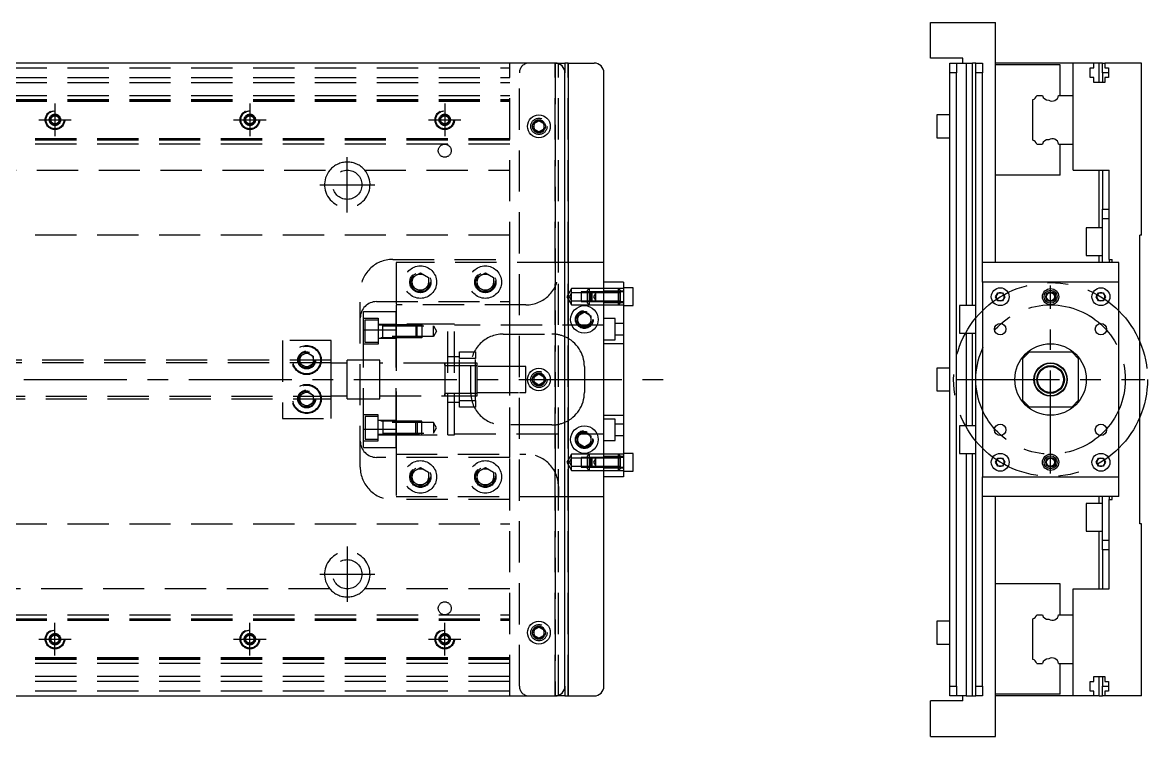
# Model space of a CAD drawing. Extents: x -28 to 673, y -268 to 112.
# Drawn here: x 327 to 673.4, y -110 to 110 of the extents above; entities that cross this region are included whole.
import ezdxf

# ---------------------------------------------------------------- set-up
doc = ezdxf.new("R2010")
doc.units = 0
doc.linetypes.add('CENTER', pattern=[50.8, 31.75, -6.35, 6.35, -6.35])
doc.linetypes.add('DASHED', pattern=[19.05, 12.7, -6.35])
doc.layers.get('0').update_dxf_attribs({"linetype": 'CONTINUOUS'})
doc.layers.add('CENTER', color=1, linetype='CENTER')

msp = doc.modelspace()

# ---------------------------------------------------------------- linework, layer by layer
at = {"color": 7, "linetype": 'CONTINUOUS'}
for p, q in [((606.53, 99), (606.53, 110)), ((606.53, 110), (626.53, 110)), ((626.53, 36), (626.53, 110)), ((491, 97.5), (3, 97.5)), ((491, 97.5), (494, 97.5)), ((494, 97.5), (494, 94.5)), ((495, 97.5), (494, 97.5)), ((495, 97.5), (495, -97.5)), ((495, 97.5), (503, 97.5)), ((616.53, 99), (606.53, 99)), ((612.53, 97.5), (614.53, 97.5)), ((612.53, 94.5), (612.53, 97.5)), ((614.53, 97.5), (617.53, 97.5)), ((614.53, 97.5), (614.53, 94.5)), ((616.53, 97.5), (616.53, 99)), ((617.53, 97.5), (617.53, 22.75)), ((617.53, 97.5), (619.53, 97.5)), ((619.53, 22.75), (619.53, 97.5)), ((620.53, 97.5), (619.53, 97.5)), ((620.53, 97.5), (622.53, 97.5)), ((620.53, 94.5), (620.53, 97.5)), ((622.53, 97.5), (622.53, 94.5)), ((650.53, 97.5), (626.53, 97.5)), ((646.53, 97), (626.53, 97)), ((646.53, 87.5), (646.53, 97)), ((650.53, 87.5), (650.53, 97.5)), ((656.83, 97.5), (650.53, 97.5)), ((658.53, 97.5), (656.83, 97.5)), ((656.83, 96), (656.83, 97.5)), ((658.53, 91.5), (658.53, 97.5)), ((659.53, 97.5), (658.53, 97.5)), ((659.53, 97.5), (660.23, 97.5)), ((659.53, 94.5), (659.53, 97.5)), ((660.23, 97.5), (660.23, 96)), ((671.53, 97.5), (660.23, 97.5)), ((671.53, 44.5), (671.53, 97.5)), ((494, -94.5), (494, 94.5)), ((506, -94.5), (506, 94.5)), ((614.53, 94.5), (612.53, 94.5)), ((612.53, -94.5), (612.53, 94.5)), ((614.53, -94.5), (614.53, 94.5)), ((620.53, -94.5), (620.53, 94.5)), ((622.53, 94.5), (620.53, 94.5)), ((622.53, 36), (622.53, 94.5)), ((655.68, 96), (656.83, 96)), ((655.68, 93), (655.68, 96)), ((661.38, 94.5), (659.53, 94.5)), ((659.53, 94.5), (659.53, 91.5)), ((660.23, 96), (661.38, 96)), ((661.38, 96), (661.38, 93)), ((656.83, 93), (655.68, 93)), ((656.83, 91.5), (656.83, 93)), ((660.23, 91.5), (656.83, 91.5)), ((660.23, 93), (660.23, 91.5)), ((661.38, 93), (660.23, 93)), ((639.282272, 87.5), (641.05668, 87.5)), ((646.007372, 87.5), (650.53, 87.5)), ((650.53, 72.5), (650.53, 87.5)), ((650.53, 72.5), (650.53, 87.5)), ((638.03, 73.752272), (638.03, 86.247728)), ((484.5, 78.866026), (486, 79.73205)), ((486, 79.73205), (487.5, 78.866026)), ((608.53, 81.5), (608.53, 78)), ((612.53, 81.5), (608.53, 81.5)), ((484.5, 77.133974), (484.5, 78.866026)), ((486, 76.26795), (484.5, 77.133974)), ((487.5, 77.133974), (486, 76.26795)), ((487.5, 78.866026), (487.5, 77.133974)), ((608.53, 78), (608.53, 74.5)), ((608.53, 74.5), (612.53, 74.5)), ((639.282272, 72.5), (641.05668, 72.5)), ((646.007372, 72.5), (650.53, 72.5)), ((646.53, 63), (646.53, 72.5)), ((650.53, 64.5), (650.53, 72.5)), ((646.53, 63), (626.53, 63)), ((650.53, 64.5), (661.53, 64.5)), ((658.53, 46.75), (658.53, 64.5)), ((659.53, 64.5), (659.53, 52.5)), ((661.53, 37), (661.53, 64.5)), ((659.53, 52.5), (661.53, 52.5)), ((659.53, 49.5), (659.53, 52.5)), ((661.53, 49.5), (659.53, 49.5)), ((659.53, 36), (659.53, 49.5)), ((654.53, 46.75), (654.53, 42.5)), ((659.53, 46.75), (654.53, 46.75)), ((654.53, 42.5), (654.53, 38.25)), ((671.03, -44.5), (671.03, 44.5)), ((671.53, 44.5), (671.03, 44.5)), ((654.53, 38.25), (659.53, 38.25)), ((658.53, 36), (658.53, 38.25)), ((506, -36), (506, 36)), ((622.53, 30), (622.53, 36)), ((664.53, 36), (622.53, 36)), ((622.53, 30), (622.53, 36)), ((661.53, 37), (662.53, 37)), ((661.53, 37), (661.53, 36)), ((662.53, 36), (662.53, 37)), ((664.53, 30), (664.53, 36)), ((512, 30), (506, 30)), ((512, 30), (512, -30)), ((515, 28.25), (512, 28.25)), ((515, 22.75), (515, 28.25)), ((622.53, 30), (622.53, -30)), ((664.53, 30), (622.53, 30)), ((664.53, -30), (664.53, 30)), ((626.586624, 25.5), (627.308312, 26.75)), ((627.308312, 24.25), (626.586624, 25.5)), ((627.308312, 26.75), (628.751688, 26.75)), ((628.751688, 24.25), (627.308312, 24.25)), ((628.751688, 26.75), (629.473376, 25.5)), ((629.473376, 25.5), (628.751688, 24.25)), ((657.586624, 25.5), (658.308312, 26.75)), ((658.308312, 24.25), (657.586624, 25.5)), ((658.308312, 26.75), (659.751688, 26.75)), ((659.751688, 24.25), (658.308312, 24.25)), ((659.751688, 26.75), (660.473376, 25.5)), ((660.473376, 25.5), (659.751688, 24.25)), ((498, 19.6547), (500, 20.809402)), ((500, 20.809402), (502, 19.6547)), ((511, 23.999994), (511, 24.00051)), ((512, 22.75), (515, 22.75)), ((615.53, 22.75), (615.53, 18.5)), ((620.53, 22.75), (615.53, 22.75)), ((498, 17.3453), (498, 19.6547)), ((500, 16.190598), (498, 17.3453)), ((502, 17.3453), (500, 16.190598)), ((502, 19.6547), (502, 17.3453)), ((615.53, 18.5), (615.53, 14.25)), ((615.53, 14.25), (620.53, 14.25)), ((617.53, 14.25), (617.53, -14.25)), ((619.53, -14.25), (619.53, 14.25)), ((637.03, 8.5), (635.03, 6.5)), ((637.03, 8.5), (650.03, 8.5)), ((652.03, 6.5), (650.03, 8.5)), ((608.53, 3.5), (608.53, 0)), ((612.53, 3.5), (608.53, 3.5)), ((635.03, -6.5), (635.03, 6.5)), ((652.03, 6.5), (652.03, -6.5)), ((484.5, 0.866026), (486, 1.73205)), ((484.5, -0.866026), (484.5, 0.866026)), ((486, 1.73205), (487.5, 0.866026)), ((487.5, 0.866026), (487.5, -0.866026)), ((608.53, 0), (608.53, -3.5)), ((486, -1.73205), (484.5, -0.866026)), ((487.5, -0.866026), (486, -1.73205)), ((608.53, -3.5), (612.53, -3.5)), ((635.03, -6.5), (637.03, -8.5)), ((650.03, -8.5), (652.03, -6.5)), ((650.03, -8.5), (637.03, -8.5)), ((498, -17.3453), (500, -16.190598)), ((500, -16.190598), (502, -17.3453)), ((615.53, -14.25), (615.53, -18.5)), ((620.53, -14.25), (615.53, -14.25)), ((498, -19.6547), (498, -17.3453)), ((500, -20.809402), (498, -19.6547)), ((502, -19.6547), (500, -20.809402)), ((502, -17.3453), (502, -19.6547)), ((615.53, -18.5), (615.53, -22.75)), ((515, -22.75), (512, -22.75)), ((515, -28.25), (515, -22.75)), ((615.53, -22.75), (620.53, -22.75)), ((617.53, -22.75), (617.53, -97.5)), ((619.53, -97.5), (619.53, -22.75)), ((511, -27.000006), (511, -26.99949)), ((626.586624, -25.5), (627.308312, -24.25)), ((627.308312, -26.75), (626.586624, -25.5)), ((627.308312, -24.25), (628.751688, -24.25)), ((628.751688, -26.75), (627.308312, -26.75)), ((628.751688, -24.25), (629.473376, -25.5)), ((629.473376, -25.5), (628.751688, -26.75)), ((657.586624, -25.5), (658.308312, -24.25)), ((658.308312, -26.75), (657.586624, -25.5)), ((658.308312, -24.25), (659.751688, -24.25)), ((659.751688, -26.75), (658.308312, -26.75)), ((659.751688, -24.25), (660.473376, -25.5)), ((660.473376, -25.5), (659.751688, -26.75)), ((512, -30), (506, -30)), ((512, -28.25), (515, -28.25)), ((622.53, -36), (622.53, -30)), ((622.53, -30), (664.53, -30)), ((622.53, -36), (622.53, -30)), ((664.53, -36), (664.53, -30)), ((622.53, -94.5), (622.53, -36)), ((664.53, -36), (622.53, -36)), ((626.53, -110), (626.53, -36)), ((658.53, -38.25), (658.53, -36)), ((659.53, -49.5), (659.53, -36)), ((661.53, -36), (661.53, -37)), ((661.53, -64.5), (661.53, -37)), ((661.53, -37), (662.53, -37)), ((662.53, -37), (662.53, -36)), ((654.53, -38.25), (654.53, -42.5)), ((659.53, -38.25), (654.53, -38.25)), ((654.53, -42.5), (654.53, -46.75)), ((671.53, -44.5), (671.03, -44.5)), ((671.53, -97.5), (671.53, -44.5)), ((654.53, -46.75), (659.53, -46.75)), ((658.53, -64.5), (658.53, -46.75)), ((659.53, -49.5), (661.53, -49.5)), ((659.53, -52.5), (659.53, -49.5)), ((661.53, -52.5), (659.53, -52.5)), ((659.53, -52.5), (659.53, -64.5)), ((646.53, -63), (626.53, -63)), ((646.53, -72.5), (646.53, -63)), ((650.53, -72.5), (650.53, -64.5)), ((650.53, -64.5), (661.53, -64.5)), ((639.282272, -72.5), (641.05668, -72.5)), ((646.007372, -72.5), (650.53, -72.5)), ((650.53, -87.5), (650.53, -72.5)), ((650.53, -87.5), (650.53, -72.5)), ((608.53, -74.5), (608.53, -78)), ((612.53, -74.5), (608.53, -74.5)), ((638.03, -86.247728), (638.03, -73.752272)), ((484.5, -77.133974), (486, -76.26795)), ((484.5, -78.866026), (484.5, -77.133974)), ((486, -79.73205), (484.5, -78.866026)), ((486, -76.26795), (487.5, -77.133974)), ((487.5, -78.866026), (486, -79.73205)), ((487.5, -77.133974), (487.5, -78.866026)), ((608.53, -78), (608.53, -81.5)), ((608.53, -81.5), (612.53, -81.5)), ((639.282272, -87.5), (641.05668, -87.5)), ((646.007372, -87.5), (650.53, -87.5)), ((646.53, -97), (646.53, -87.5)), ((650.53, -97.5), (650.53, -87.5)), ((655.68, -93), (656.83, -93)), ((655.68, -96), (655.68, -93)), ((656.83, -91.5), (660.23, -91.5)), ((656.83, -93), (656.83, -91.5)), ((658.53, -97.5), (658.53, -91.5)), ((659.53, -91.5), (659.53, -94.5)), ((660.23, -91.5), (660.23, -93)), ((660.23, -93), (661.38, -93)), ((661.38, -93), (661.38, -96)), ((494, -94.5), (494, -97.5)), ((612.53, -94.5), (614.53, -94.5)), ((612.53, -97.5), (612.53, -94.5)), ((614.53, -94.5), (614.53, -97.5)), ((620.53, -94.5), (622.53, -94.5)), ((620.53, -97.5), (620.53, -94.5)), ((622.53, -94.5), (622.53, -97.5)), ((656.83, -96), (655.68, -96)), ((656.83, -97.5), (656.83, -96)), ((659.53, -94.5), (661.38, -94.5)), ((659.53, -97.5), (659.53, -94.5)), ((660.23, -96), (660.23, -97.5)), ((661.38, -96), (660.23, -96)), ((3, -97.5), (491, -97.5)), ((494, -97.5), (491, -97.5)), ((494, -97.5), (495, -97.5)), ((495, -97.5), (503, -97.5)), ((606.53, -110), (606.53, -99)), ((616.53, -99), (606.53, -99)), ((614.53, -97.5), (612.53, -97.5)), ((617.53, -97.5), (614.53, -97.5)), ((616.53, -99), (616.53, -97.5)), ((617.53, -97.5), (619.53, -97.5)), ((619.53, -97.5), (620.53, -97.5)), ((622.53, -97.5), (620.53, -97.5)), ((646.53, -97), (626.53, -97)), ((650.53, -97.5), (626.53, -97.5)), ((656.83, -97.5), (650.53, -97.5)), ((658.53, -97.5), (656.83, -97.5)), ((658.53, -97.5), (659.53, -97.5)), ((660.23, -97.5), (659.53, -97.5)), ((671.53, -97.5), (660.23, -97.5)), ((606.53, -110), (626.53, -110))]:
    msp.add_line(p, q, dxfattribs=at)
at = {"color": 3, "linetype": 'DASHED'}
for p, q in [((477, -97.5), (477, 97.5)), ((491, -97.5), (491, 97.5)), ((491, 97.5), (491, -97.5)), ((492, -97.5), (492, 97.5)), ((495, -97.5), (495, 97.5)), ((17, 96), (477, 96)), ((480, -94.5), (480, 94.5)), ((17, 93), (477, 93)), ((17, 91.5), (477, 91.5)), ((17, 87.5), (477, 87.5)), ((17, 86.247728), (477, 86.247728)), ((17, 86.1147), (477, 86.1147)), ((17, 86.1), (477, 86.1)), ((17, 85.8), (477, 85.8)), ((335.75, 80.721688), (337, 81.443376)), ((335.75, 79.278312), (335.75, 80.721688)), ((337, 81.443376), (338.25, 80.721688)), ((338.25, 80.721688), (338.25, 79.278312)), ((338.477374, 80.25955), (338.5, 80)), ((395.75, 80.721688), (397, 81.443376)), ((395.75, 79.278312), (395.75, 80.721688)), ((397, 81.443376), (398.25, 80.721688)), ((398.25, 80.721688), (398.25, 79.278312)), ((398.477374, 80.25955), (398.5, 80)), ((455.75, 80.721688), (457, 81.443376)), ((455.75, 79.278312), (455.75, 80.721688)), ((457, 81.443376), (458.25, 80.721688)), ((458.25, 80.721688), (458.25, 79.278312)), ((458.477374, 80.25955), (458.5, 80)), ((337, 78.556624), (335.75, 79.278312)), ((338.25, 79.278312), (337, 78.556624)), ((397, 78.556624), (395.75, 79.278312)), ((398.25, 79.278312), (397, 78.556624)), ((457, 78.556624), (455.75, 79.278312)), ((458.25, 79.278312), (457, 78.556624)), ((487.973226, 78.326156), (488, 78)), ((477, 74.2), (17, 74.2)), ((477, 73.9), (17, 73.9)), ((477, 73.8853), (17, 73.8853)), ((477, 73.752272), (17, 73.752272)), ((477, 72.5), (17, 72.5)), ((312.361902, 64.5), (421.638098, 64.5)), ((432.361902, 64.5), (477, 64.5)), ((477, 44.5), (17, 44.5)), ((441, 37), (477, 37)), ((442, 36), (442, 23)), ((492, 36), (442, 36)), ((477, 24), (477, 37)), ((494, 36), (492, 36)), ((492, 33), (492, 36)), ((506, 36), (494, 36)), ((447, 31.443376), (449.5, 32.886752)), ((447, 28.556624), (447, 31.443376)), ((449.5, 32.886752), (452, 31.443376)), ((452, 31.443376), (452, 28.556624)), ((467, 31.443376), (469.5, 32.886752)), ((467, 28.556624), (467, 31.443376)), ((469.5, 32.886752), (472, 31.443376)), ((472, 31.443376), (472, 28.556624)), ((446.5, 30), (446.520026, 30.346056)), ((449.5, 27.113248), (447, 28.556624)), ((452, 28.556624), (449.5, 27.113248)), ((469.5, 27.113248), (467, 28.556624)), ((472, 28.556624), (469.5, 27.113248)), ((472.477798, 30.364306), (472.5, 30)), ((496, 28), (494.556624, 25.5)), ((496, 26.75), (496, 28)), ((501.5, 28), (496, 28)), ((501.5, 28), (501, 27.5)), ((501.5, 28), (501.5, 26.999994)), ((506, 28), (501.5, 28)), ((510.5, 28), (506, 28)), ((510.5, 27), (510.5, 28)), ((511, 27.5), (510.5, 28)), ((512, 28), (510.5, 28)), ((431, -27), (431, 27)), ((494.556624, 25.5), (496, 23)), ((496, 26.75), (495.278312, 25.5)), ((495.278312, 25.5), (496, 24.25)), ((496, 24.25), (496, 26.75)), ((499, 26.75), (496, 26.75)), ((496, 23), (496, 24.25)), ((496, 24.25), (499, 24.25)), ((499, 26.999994), (499, 24.000006)), ((502.249994, 26.999994), (499, 26.999994)), ((502, 26.75), (499, 26.75)), ((499, 24.25), (502, 24.25)), ((501, 26.999994), (501, 27.5)), ((501, 24.000006), (501, 26.999994)), ((501.5, 26.999994), (501.5, 24.000006)), ((502.25, 27), (502, 26.75)), ((502, 24.25), (502, 26.75)), ((506, 26.75), (502, 26.75)), ((502, 24.25), (506, 24.25)), ((502, 24.25), (502.25, 24)), ((506, 26.999994), (502.249994, 26.999994)), ((502.25, 27), (502.25, 24)), ((506, 27), (502.25, 27)), ((503.5, 26.75), (502.778312, 25.5)), ((502.778312, 25.5), (503.5, 24.25)), ((503.5, 24.25), (503.5, 26.75)), ((512, 27.25), (506, 27.25)), ((511, 27), (506, 27)), ((511, 26.75), (506, 26.75)), ((506, 24.25), (511, 24.25)), ((510.5, 26.75), (510.5, 27)), ((510.5, 24.25), (510.5, 26.75)), ((510.5, 24), (510.5, 24.25)), ((511, 27), (510.995, 27)), ((511, 27.5), (511, 27.140536)), ((511, 27.140536), (511, 27)), ((511, 26.875392), (511, 27)), ((511, 27), (511, 26.875392)), ((512, 27), (511, 27)), ((511.005, 27), (511, 27)), ((511, 24.124608), (511, 26.875392)), ((511, 26.875392), (511, 25.498804)), ((511, 25.498804), (511, 24.124608)), ((432, 21), (442, 21)), ((432, 15.32971), (432, 21)), ((436, 24), (477, 24)), ((482, 23), (442, 23)), ((442, 23), (442, 15.32971)), ((442, 15.32971), (442, 21)), ((477, 4), (477, 24)), ((496, 23), (501.5, 23)), ((499, 24.000006), (502.249994, 24.000006)), ((501, 23.5), (501, 24.000006)), ((501, 23.5), (501.5, 23)), ((501.5, 24.000006), (501.5, 23)), ((501.5, 23), (506, 23)), ((502.249994, 24.000006), (506, 24.000006)), ((502.25, 24), (506, 24)), ((506, 24), (511, 24)), ((506, 23.75), (512, 23.75)), ((506, 23), (510.5, 23)), ((510.5, 23), (510.5, 24)), ((510.5, 23), (511, 23.5)), ((510.5, 23), (512, 23)), ((510.995, 24), (511, 24)), ((511, 24), (511, 24.124608)), ((511, 24.124608), (511, 24)), ((511, 24), (511, 23.859464)), ((511, 24), (512, 24)), ((511, 24), (511.005, 24)), ((511, 23.859464), (511, 23.5)), ((432, 18.849242), (436.5, 18.849242)), ((432.5, 11.349242), (432.5, 18.349242)), ((432.5, 18.349242), (436.5, 18.349242)), ((436.5, 18.849242), (436.5, 10.849242)), ((497.5, 18.5), (497.52689, 18.865682)), ((509.5, 18.75), (506, 18.75)), ((509.5, 12.25), (509.5, 18.75)), ((432, 15.32971), (442, 15.32971)), ((432, -15.32971), (432, 15.32971)), ((436.5, 17.099242), (442, 17.099242)), ((436.5, 16.849238), (450, 16.849238)), ((437.9, 12.849238), (437.9, 16.849248)), ((437.9, 16.499242), (453.5, 16.499242)), ((458, 17), (442, 17)), ((458, 17), (442, 17)), ((448.15, 16.849238), (442, 16.849238)), ((442, -15.32971), (442, 15.32971)), ((442, 15.32971), (442, -15.32971)), ((448.15, 16.849242), (448.15, 12.849242)), ((448.15, 16.849242), (448.5, 16.499242)), ((450, 16.849238), (448.15, 16.849238)), ((448.5, 13.199242), (448.5, 16.499242)), ((450, 16.849238), (450, 12.849248)), ((453.5, 13.199242), (453.5, 16.499242)), ((453.5, 16.499242), (454.452628, 14.849242)), ((454.452628, 14.849242), (453.5, 13.199242)), ((458, -17), (458, 17)), ((460, 17), (458, 17)), ((460, -17), (460, 17)), ((506, 16.75), (460, 16.75)), ((475, 14), (490, 14)), ((512, 17.25), (509.5, 17.25)), ((407, 12), (407, -12)), ((422, 12), (407, 12)), ((422, 6), (422, 12)), ((436.5, 10.849242), (432, 10.849242)), ((436.5, 11.349242), (432.5, 11.349242)), ((450, 12.849248), (436.5, 12.849248)), ((442, 12.599242), (436.5, 12.599242)), ((453.5, 13.199242), (437.9, 13.199242)), ((448.5, 13.199242), (448.15, 12.849242)), ((506, 12.25), (509.5, 12.25)), ((512, 11), (506, 11)), ((509.5, 13.75), (512, 13.75)), ((412.5, 7.1547), (414.5, 8.309402)), ((412.5, 4.8453), (412.5, 7.1547)), ((414.5, 8.309402), (416.5, 7.1547)), ((416.5, 7.1547), (416.5, 4.8453)), ((461.5, 7), (458, 7)), ((461.5, 8.5), (466.5, 8.5)), ((461.5, 6.5), (461.5, 8.5)), ((466.5, 8.5), (466.5, 6.5)), ((422, 6), (277, 6)), ((422, 5.125), (277, 5.125)), ((412, 6), (412.018502, 6.303588)), ((414.5, 3.690598), (412.5, 4.8453)), ((416.5, 4.8453), (414.5, 3.690598)), ((422, -6), (422, 6)), ((427, 5), (422, 5)), ((427, -6), (427, 6)), ((432, 6), (427, 6)), ((427, -6), (427, 6)), ((437, 6), (427, 6)), ((437, -6), (437, 6)), ((437, -6), (437, 6)), ((457.005, 5), (437, 5)), ((456.995, 5), (437, 5)), ((466.5, 5), (456.995, 5)), ((457.005, 5), (456.995, 5)), ((457, 5.000006), (457, -5.000006)), ((457, 5.000006), (457, -5.000006)), ((457, 4.43509), (457, 5)), ((457, 5), (457, 4.435078)), ((457, 4.435078), (457, -4.43509)), ((467, 4.25), (457, 4.25)), ((466.5, 5), (457.005, 5)), ((466.5, 6.5), (461.5, 6.5)), ((461.5, -6.5), (461.5, 6.5)), ((465, -4), (465, 4)), ((466.5, -6.5), (466.5, 6.5)), ((467, 5), (466.5, 5)), ((467, -5), (467, 5)), ((480, 4), (467, 4)), ((477, -4), (477, 4)), ((482, 4), (480, 4)), ((482, -4), (482, 4)), ((500, 4), (500, -4)), ((487.973226, 0.326156), (488, 0)), ((277, -5.125), (422, -5.125)), ((277, -6), (422, -6)), ((412, -6), (412.018502, -5.696412)), ((412.5, -4.8453), (414.5, -3.690598)), ((412.5, -7.1547), (412.5, -4.8453)), ((414.5, -3.690598), (416.5, -4.8453)), ((416.5, -4.8453), (416.5, -7.1547)), ((422, -5), (427, -5)), ((422, -12), (422, -6)), ((427, -6), (432, -6)), ((427, -6), (437, -6)), ((437, -5), (457.005, -5)), ((437, -5), (456.995, -5)), ((456.995, -5), (466.5, -5)), ((456.995, -5), (457.005, -5)), ((457, -4.25), (467, -4.25)), ((457, -5), (457, -4.435078)), ((457, -4.43509), (457, -5)), ((457.005, -5), (466.5, -5)), ((461.5, -6.5), (466.5, -6.5)), ((461.5, -8.5), (461.5, -6.5)), ((466.5, -5), (467, -5)), ((466.5, -6.5), (466.5, -8.5)), ((467, -4), (480, -4)), ((477, -24), (477, -4)), ((480, -4), (482, -4)), ((414.5, -8.309402), (412.5, -7.1547)), ((416.5, -7.1547), (414.5, -8.309402)), ((458, -7), (461.5, -7)), ((466.5, -8.5), (461.5, -8.5)), ((407, -12), (422, -12)), ((436.5, -10.849242), (432, -10.849242)), ((432.5, -11.349242), (432.5, -18.349242)), ((436.5, -11.349242), (432.5, -11.349242)), ((436.5, -18.849242), (436.5, -10.849242)), ((442, -12.599242), (436.5, -12.599242)), ((450, -12.849248), (436.5, -12.849248)), ((437.9, -12.849238), (437.9, -16.849248)), ((453.5, -13.199242), (437.9, -13.199242)), ((448.15, -16.849242), (448.15, -12.849242)), ((448.5, -13.199242), (448.15, -12.849242)), ((448.5, -13.199242), (448.5, -16.499242)), ((450, -16.849238), (450, -12.849248)), ((453.5, -13.199242), (453.5, -16.499242)), ((454.452628, -14.849242), (453.5, -13.199242)), ((506, -11), (512, -11)), ((509.5, -12.25), (506, -12.25)), ((509.5, -18.75), (509.5, -12.25)), ((512, -13.75), (509.5, -13.75)), ((432, -15.32971), (442, -15.32971)), ((432, -21), (432, -15.32971)), ((436.5, -16.849238), (450, -16.849238)), ((436.5, -17.099242), (442, -17.099242)), ((437.9, -16.499242), (453.5, -16.499242)), ((442, -21), (442, -15.32971)), ((442, -15.32971), (442, -23)), ((442, -17), (458, -17)), ((442, -17), (458, -17)), ((448.15, -16.849242), (448.5, -16.499242)), ((453.5, -16.499242), (454.452628, -14.849242)), ((458, -17), (460, -17)), ((460, -16.75), (506, -16.75)), ((490, -14), (475, -14)), ((509.5, -17.25), (512, -17.25)), ((432, -18.849242), (436.5, -18.849242)), ((432.5, -18.349242), (436.5, -18.349242)), ((502.483582, -18.213962), (502.5, -18.5)), ((506, -18.75), (509.5, -18.75)), ((432, -21), (442, -21)), ((477, -24), (436, -24)), ((442, -23), (482, -23)), ((442, -23), (442, -36)), ((477, -37), (477, -24)), ((496, -23), (494.556624, -25.5)), ((496, -24.25), (496, -23)), ((501.5, -23), (496, -23)), ((499, -24.000006), (499, -26.999994)), ((502.249994, -24.000006), (499, -24.000006)), ((501.5, -23), (501, -23.5)), ((501, -24.000006), (501, -23.5)), ((501, -26.999994), (501, -24.000006)), ((501.5, -23), (501.5, -24.000006)), ((506, -23), (501.5, -23)), ((501.5, -24.000006), (501.5, -26.999994)), ((502.25, -24), (502, -24.25)), ((506, -24.000006), (502.249994, -24.000006)), ((502.25, -24), (502.25, -27)), ((506, -24), (502.25, -24)), ((510.5, -23), (506, -23)), ((512, -23.75), (506, -23.75)), ((511, -24), (506, -24)), ((510.5, -24), (510.5, -23)), ((511, -23.5), (510.5, -23)), ((512, -23), (510.5, -23)), ((510.5, -24.25), (510.5, -24)), ((511, -24), (510.995, -24)), ((511, -23.5), (511, -23.859464)), ((511, -23.859464), (511, -24)), ((511, -24.124608), (511, -24)), ((511, -24), (511, -24.124608)), ((511.005, -24), (511, -24)), ((512, -24), (511, -24)), ((511, -26.875392), (511, -24.124608)), ((511, -24.124608), (511, -25.501196)), ((447, -28.556624), (449.5, -27.113248)), ((449.5, -27.113248), (452, -28.556624)), ((467, -28.556624), (469.5, -27.113248)), ((469.5, -27.113248), (472, -28.556624)), ((494.556624, -25.5), (496, -28)), ((496, -24.25), (495.278312, -25.5)), ((495.278312, -25.5), (496, -26.75)), ((496, -26.75), (496, -24.25)), ((499, -24.25), (496, -24.25)), ((496, -28), (496, -26.75)), ((496, -26.75), (499, -26.75)), ((502, -24.25), (499, -24.25)), ((499, -26.75), (502, -26.75)), ((499, -26.999994), (502.249994, -26.999994)), ((501, -27.5), (501, -26.999994)), ((501, -27.5), (501.5, -28)), ((501.5, -26.999994), (501.5, -28)), ((502, -26.75), (502, -24.25)), ((506, -24.25), (502, -24.25)), ((502, -26.75), (506, -26.75)), ((502, -26.75), (502.25, -27)), ((502.249994, -26.999994), (506, -26.999994)), ((502.25, -27), (506, -27)), ((503.5, -24.25), (502.778312, -25.5)), ((502.778312, -25.5), (503.5, -26.75)), ((503.5, -26.75), (503.5, -24.25)), ((511, -24.25), (506, -24.25)), ((506, -26.75), (511, -26.75)), ((506, -27), (511, -27)), ((506, -27.25), (512, -27.25)), ((510.5, -26.75), (510.5, -24.25)), ((510.5, -27), (510.5, -26.75)), ((510.5, -28), (510.5, -27)), ((510.5, -28), (511, -27.5)), ((510.995, -27), (511, -27)), ((511, -25.501196), (511, -26.875392)), ((511, -27), (511, -26.875392)), ((511, -26.875392), (511, -27)), ((511, -27), (511, -27.140536)), ((511, -27), (511.005, -27)), ((511, -27), (512, -27)), ((511, -27.140536), (511, -27.5)), ((446.5, -30), (446.520026, -29.653944)), ((447, -31.443376), (447, -28.556624)), ((452, -28.556624), (452, -31.443376)), ((467, -31.443376), (467, -28.556624)), ((472, -28.556624), (472, -31.443376)), ((472.477798, -29.635694), (472.5, -30)), ((496, -28), (501.5, -28)), ((501.5, -28), (506, -28)), ((506, -28), (510.5, -28)), ((510.5, -28), (512, -28)), ((449.5, -32.886752), (447, -31.443376)), ((452, -31.443376), (449.5, -32.886752)), ((469.5, -32.886752), (467, -31.443376)), ((472, -31.443376), (469.5, -32.886752)), ((492, -33), (492, -36)), ((477, -37), (441, -37)), ((442, -36), (492, -36)), ((492, -36), (494, -36)), ((494, -36), (506, -36)), ((17, -44.5), (477, -44.5)), ((421.638098, -64.5), (312.361902, -64.5)), ((477, -64.5), (432.361902, -64.5)), ((17, -72.5), (477, -72.5)), ((477, -73.752272), (477, -72.5)), ((17, -73.752272), (477, -73.752272)), ((17, -73.8853), (477, -73.8853)), ((17, -73.9), (477, -73.9)), ((17, -74.2), (477, -74.2)), ((335.75, -79.278312), (337, -78.556624)), ((335.75, -80.721688), (335.75, -79.278312)), ((337, -78.556624), (338.25, -79.278312)), ((338.25, -79.278312), (338.25, -80.721688)), ((395.75, -79.278312), (397, -78.556624)), ((395.75, -80.721688), (395.75, -79.278312)), ((397, -78.556624), (398.25, -79.278312)), ((398.25, -79.278312), (398.25, -80.721688)), ((455.75, -79.278312), (457, -78.556624)), ((455.75, -80.721688), (455.75, -79.278312)), ((457, -78.556624), (458.25, -79.278312)), ((458.25, -79.278312), (458.25, -80.721688)), ((487.973226, -77.673844), (488, -78)), ((335.5, -80), (335.516134, -79.78059)), ((337, -81.443376), (335.75, -80.721688)), ((338.25, -80.721688), (337, -81.443376)), ((397, -81.443376), (395.75, -80.721688)), ((398.25, -80.721688), (397, -81.443376)), ((398.477374, -79.74045), (398.5, -80)), ((455.5, -80), (455.516134, -79.78059)), ((457, -81.443376), (455.75, -80.721688)), ((458.25, -80.721688), (457, -81.443376)), ((477, -85.8), (17, -85.8)), ((477, -86.1), (17, -86.1)), ((477, -86.1147), (17, -86.1147)), ((477, -86.247728), (17, -86.247728)), ((477, -87.5), (17, -87.5)), ((477, -91.5), (17, -91.5)), ((477, -93), (17, -93)), ((477, -96), (17, -96))]:
    msp.add_line(p, q, dxfattribs=at)
for centre, radius in [((337, 80), 3), ((337, 80), 2.75), ((337, 80), 1.75), ((337, 80), 1.5), ((337, 80), 1.25), ((397, 80), 3), ((397, 80), 2.75), ((397, 80), 1.75), ((397, 80), 1.5), ((397, 80), 1.25), ((457, 80), 3), ((457, 80), 2.75), ((457, 80), 1.75), ((457, 80), 1.5), ((457, 80), 1.25), ((486, 78), 2.5), ((486, 78), 2), ((457, 70.5), 2), ((427, 60), 4.5), ((449.5, 30), 5), ((469.5, 30), 5), ((449.5, 30), 3.25), ((449.5, 30), 3), ((449.5, 30), 2.5), ((469.5, 30), 3.25), ((469.5, 30), 3), ((469.5, 30), 2.5), ((500, 18.5), 2.75), ((500, 18.5), 2.5), ((414.5, 6), 4.5), ((414.5, 6), 4.25), ((414.5, 6), 2.75), ((414.5, 6), 2.5), ((414.5, 6), 2.1), ((486, 0), 2.5), ((486, 0), 2), ((414.5, -6), 4.5), ((414.5, -6), 4.25), ((414.5, -6), 2.75), ((414.5, -6), 2.5), ((414.5, -6), 2.1), ((500, -18.5), 2.75), ((500, -18.5), 2.5), ((449.5, -30), 5), ((449.5, -30), 3.25), ((449.5, -30), 3), ((449.5, -30), 2.5), ((469.5, -30), 5), ((469.5, -30), 3.25), ((469.5, -30), 3), ((469.5, -30), 2.5), ((427, -60), 4.5), ((457, -70.5), 2), ((486, -78), 2.5), ((486, -78), 2), ((337, -80), 3), ((337, -80), 2.75), ((337, -80), 1.75), ((337, -80), 1.5), ((337, -80), 1.25), ((397, -80), 3), ((397, -80), 2.75), ((397, -80), 1.75), ((397, -80), 1.5), ((397, -80), 1.25), ((457, -80), 3), ((457, -80), 2.75), ((457, -80), 1.75), ((457, -80), 1.5), ((457, -80), 1.25)]:
    msp.add_circle(centre, radius, dxfattribs=at)
at = {"color": 7, "linetype": 'CONTINUOUS'}
for centre, radius in [((486, 78), 3.5), ((628.03, 25.5), 2.75), ((643.53, 25.5), 2.5), ((659.03, 25.5), 2.75), ((643.53, 25.5), 2), ((643.53, 25.5), 1.25), ((500, 18.5), 4.25), ((628.03, 15.5), 1.75), ((659.03, 15.5), 1.75), ((643.53, 0), 11), ((486, 0), 3.5), ((643.53, 0), 5.125), ((643.53, 0), 5), ((643.53, 0), 4.25), ((643.53, 0), 4), ((628.03, -15.5), 1.75), ((659.03, -15.5), 1.75), ((500, -18.5), 4.25), ((628.03, -25.5), 2.75), ((643.53, -25.5), 2.5), ((643.53, -25.5), 2), ((659.03, -25.5), 2.75), ((643.53, -25.5), 1.25), ((486, -78), 3.5)]:
    msp.add_circle(centre, radius, dxfattribs=at)
at = {"color": 3, "linetype": 'CONTINUOUS'}
for centre in [(643.53, 25.5), (643.53, -25.5)]:
    msp.add_circle(centre, 1.5, dxfattribs=at)
at = {"color": 3, "linetype": 'DASHED'}
for centre, radius, start, end in [((483, 94.5), 3, 90, 180), ((427, 60), 7, 40.005201, 139.994799), ((427, 60), 7, 139.994799, 40.005201), ((441, 27), 10, 90, 180), ((482, 33), 10, 270, 0), ((436, 19), 5, 90, 180), ((475, 4), 10, 90, 180), ((490, 4), 10, 66.421822, 90), ((490, 4), 10, 0, 66.421822), ((475, -4), 10, 180, 270), ((490, -4), 10, 293.578178, 0), ((490, -4), 10, 270, 293.578178), ((436, -19), 5, 180, 270), ((482, -33), 10, 0, 90), ((441, -27), 10, 180, 270), ((427, -60), 7, 319.994799, 220.005201), ((427, -60), 7, 220.005201, 319.994799), ((483, -94.5), 3, 180, 270)]:
    msp.add_arc(centre, radius, start, end, dxfattribs=at)
at = {"color": 7, "linetype": 'CONTINUOUS'}
for centre, radius, start, end in [((491, 94.5), 3, 0, 90), ((503, 94.5), 3, 0, 90), ((637.63, 87.9), 1.7, 283.608961, 346.391039), ((642.73, 87.8), 1.7, 190.164249, 277.540197), ((644.03, 87.8), 2, 237.42103, 351.373073), ((486, 78), 1.65, 155.380023, 180), ((486, 78), 1.65, 180, 204.619977), ((486, 78), 1.65, 144.619977, 155.380023), ((486, 78), 1.65, 204.619977, 215.380023), ((486, 78), 1.65, 95.380023, 144.619977), ((486, 78), 1.65, 215.380023, 264.619977), ((486, 78), 1.65, 84.619977, 95.380023), ((486, 78), 1.65, 264.619977, 275.380023), ((486, 78), 1.65, 35.380023, 84.619977), ((486, 78), 1.65, 275.380023, 324.619977), ((486, 78), 1.65, 24.619977, 35.380023), ((486, 78), 1.65, 324.619977, 335.380023), ((486, 78), 1.65, 335.380023, 24.619977), ((637.63, 72.1), 1.7, 13.608961, 76.391039), ((642.73, 72.2), 1.7, 82.459803, 169.835751), ((644.03, 72.2), 2, 8.626927, 122.57897), ((628.03, 25.5), 1.25, 150, 180), ((628.03, 25.5), 1.25, 180, 210), ((628.03, 25.5), 1.25, 90, 150), ((628.03, 25.5), 1.25, 210, 270), ((628.03, 25.5), 1.25, 30, 90), ((628.03, 25.5), 1.25, 270, 330), ((628.03, 25.5), 1.25, 330, 30), ((659.03, 25.5), 1.25, 150, 180), ((659.03, 25.5), 1.25, 180, 210), ((659.03, 25.5), 1.25, 90, 150), ((659.03, 25.5), 1.25, 210, 270), ((659.03, 25.5), 1.25, 30, 90), ((659.03, 25.5), 1.25, 270, 330), ((659.03, 25.5), 1.25, 330, 30), ((500, 18.5), 2.1, 162.24721, 180), ((500, 18.5), 2.1, 180, 197.75279), ((500, 18.5), 2.1, 137.75279, 162.24721), ((500, 18.5), 2.1, 197.75279, 222.24721), ((500, 18.5), 2.1, 102.24721, 137.75279), ((500, 18.5), 2.1, 77.75279, 102.24721), ((500, 18.5), 2.1, 42.24721, 77.75279), ((500, 18.5), 2.1, 17.75279, 42.24721), ((500, 18.5), 2.1, 317.75279, 342.24721), ((500, 18.5), 2.1, 342.24721, 17.75279), ((500, 18.5), 2.1, 222.24721, 257.75279), ((500, 18.5), 2.1, 257.75279, 282.24721), ((500, 18.5), 2.1, 282.24721, 317.75279), ((486, 0), 1.65, 155.380023, 180), ((486, 0), 1.65, 144.619977, 155.380023), ((486, 0), 1.65, 95.380023, 144.619977), ((486, 0), 1.65, 84.619977, 95.380023), ((486, 0), 1.65, 35.380023, 84.619977), ((486, 0), 1.65, 24.619977, 35.380023), ((486, 0), 1.65, 335.380023, 24.619977), ((486, 0), 1.65, 180, 204.619977), ((486, 0), 1.65, 204.619977, 215.380023), ((486, 0), 1.65, 215.380023, 264.619977), ((486, 0), 1.65, 264.619977, 275.380023), ((486, 0), 1.65, 275.380023, 324.619977), ((486, 0), 1.65, 324.619977, 335.380023), ((500, -18.5), 2.1, 137.75279, 162.24721), ((500, -18.5), 2.1, 102.24721, 137.75279), ((500, -18.5), 2.1, 77.75279, 102.24721), ((500, -18.5), 2.1, 42.24721, 77.75279), ((500, -18.5), 2.1, 17.75279, 42.24721), ((500, -18.5), 2.1, 162.24721, 180), ((500, -18.5), 2.1, 180, 197.75279), ((500, -18.5), 2.1, 197.75279, 222.24721), ((500, -18.5), 2.1, 222.24721, 257.75279), ((500, -18.5), 2.1, 257.75279, 282.24721), ((500, -18.5), 2.1, 282.24721, 317.75279), ((500, -18.5), 2.1, 317.75279, 342.24721), ((500, -18.5), 2.1, 342.24721, 17.75279), ((628.03, -25.5), 1.25, 150, 180), ((628.03, -25.5), 1.25, 180, 210), ((628.03, -25.5), 1.25, 90, 150), ((628.03, -25.5), 1.25, 210, 270), ((628.03, -25.5), 1.25, 30, 90), ((628.03, -25.5), 1.25, 270, 330), ((628.03, -25.5), 1.25, 330, 30), ((659.03, -25.5), 1.25, 150, 180), ((659.03, -25.5), 1.25, 180, 210), ((659.03, -25.5), 1.25, 90, 150), ((659.03, -25.5), 1.25, 210, 270), ((659.03, -25.5), 1.25, 30, 90), ((659.03, -25.5), 1.25, 270, 330), ((659.03, -25.5), 1.25, 330, 30), ((637.63, -72.1), 1.7, 283.608961, 346.391039), ((642.73, -72.2), 1.7, 190.164249, 277.540197), ((644.03, -72.2), 2, 237.42103, 351.373073), ((486, -78), 1.65, 155.380023, 180), ((486, -78), 1.65, 180, 204.619977), ((486, -78), 1.65, 144.619977, 155.380023), ((486, -78), 1.65, 204.619977, 215.380023), ((486, -78), 1.65, 95.380023, 144.619977), ((486, -78), 1.65, 215.380023, 264.619977), ((486, -78), 1.65, 84.619977, 95.380023), ((486, -78), 1.65, 264.619977, 275.380023), ((486, -78), 1.65, 35.380023, 84.619977), ((486, -78), 1.65, 275.380023, 324.619977), ((486, -78), 1.65, 24.619977, 35.380023), ((486, -78), 1.65, 324.619977, 335.380023), ((486, -78), 1.65, 335.380023, 24.619977), ((637.63, -87.9), 1.7, 13.608961, 76.391039), ((642.73, -87.8), 1.7, 82.459803, 169.835751), ((644.03, -87.8), 2, 8.626927, 122.57897), ((491, -94.5), 3, 270, 0), ((503, -94.5), 3, 270, 0)]:
    msp.add_arc(centre, radius, start, end, dxfattribs=at)
at = {"layer": 'CENTER', "color": 1, "linetype": 'CENTER'}
for p, q in [((337, 85), (337, 75)), ((397, 85), (397, 75)), ((457, 85), (457, 75)), ((332, 80), (342, 80)), ((392, 80), (402, 80)), ((452, 80), (462, 80)), ((427, 51.5), (427, 68.5)), ((418.5, 60), (435.5, 60)), ((643.53, -29), (643.53, 29)), ((-28.21745, 0), (527.622347, 0)), ((614.53, 0), (672.53, 0)), ((427, -51.5), (427, -68.5)), ((418.5, -60), (435.5, -60)), ((337, -85), (337, -75)), ((397, -85), (397, -75)), ((457, -85), (457, -75)), ((332, -80), (342, -80)), ((392, -80), (402, -80)), ((452, -80), (462, -80))]:
    msp.add_line(p, q, dxfattribs=at)
for radius in [29.841247, 23]:
    msp.add_circle((643.53, 0), radius, dxfattribs=at)

doc.saveas('drawing.dxf')
